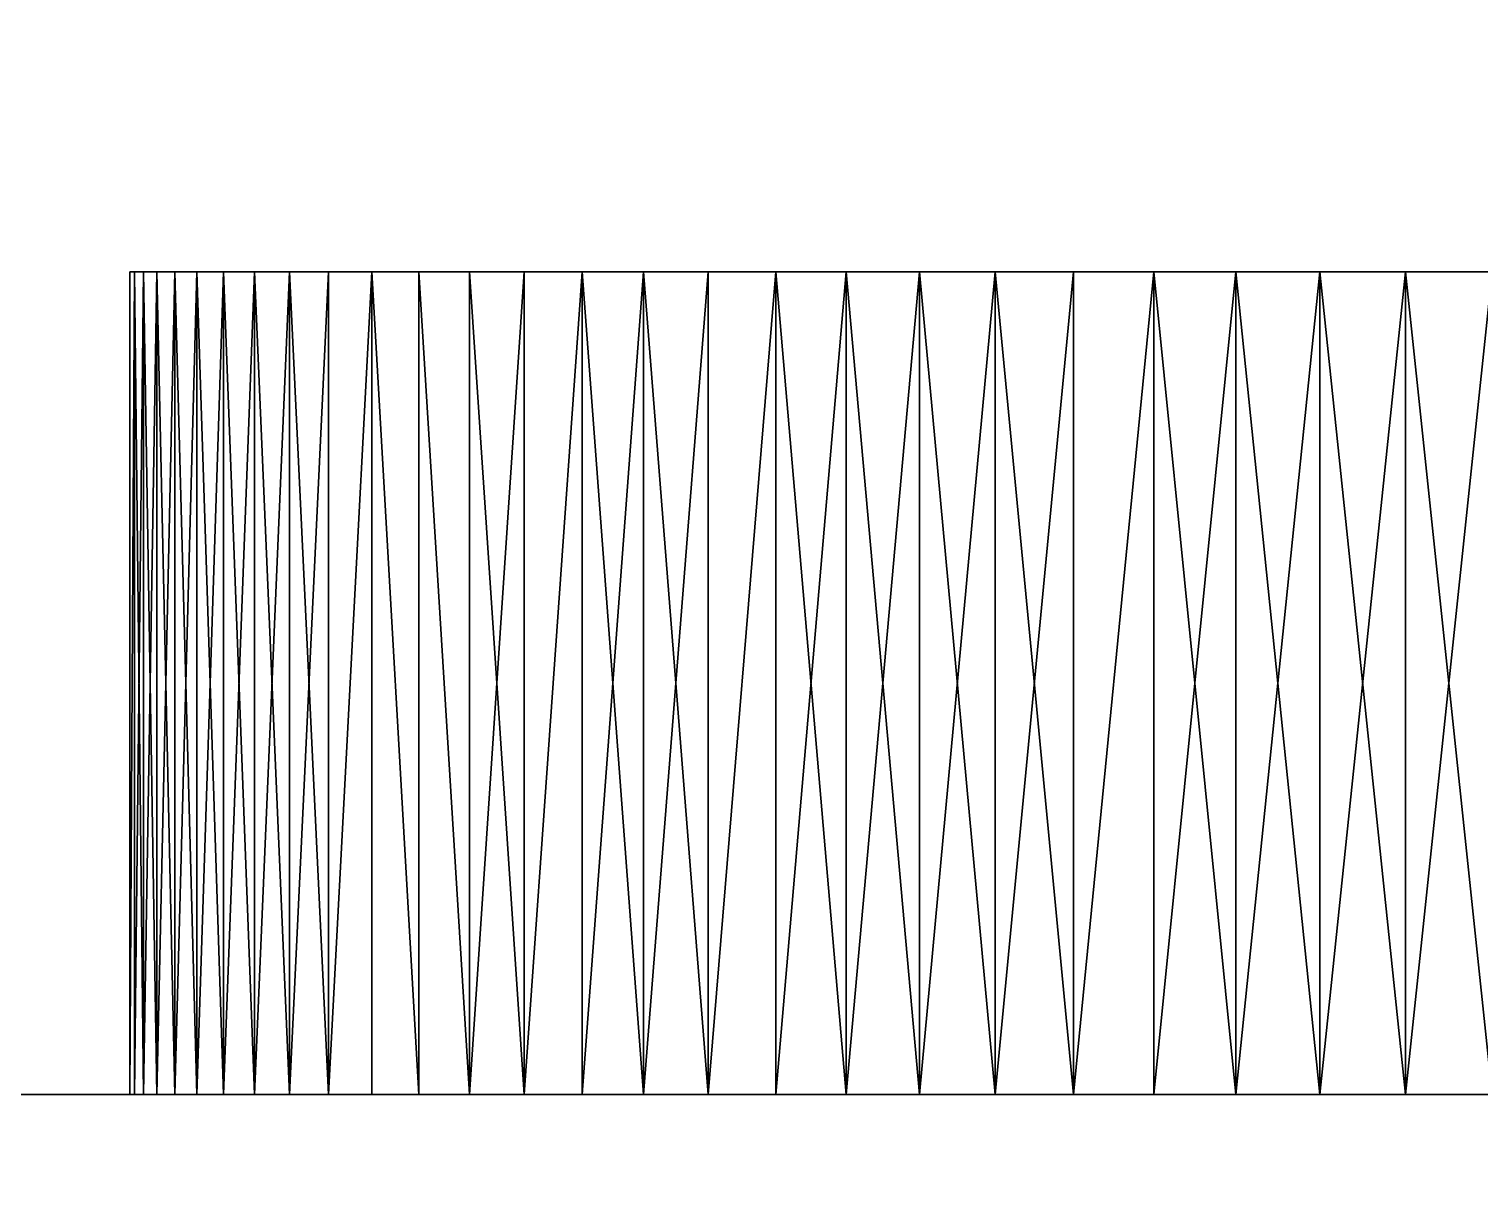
# Model space of a CAD drawing. Header units: millimetres. Extents: x 0 to 520, y -2 to 382.
# Drawn here: x 176.678 to 178.442, y 370.397 to 371.795 of the extents above; entities that cross this region are included whole.
import ezdxf

# ---------------------------------------------------------------- set-up
doc = ezdxf.new("R2010")
doc.units = ezdxf.units.MM

msp = doc.modelspace()

# ---------------------------------------------------------------- linework, layer by layer
at = {"layer": 'BRASS', "color": 52}
for points in [[(520, 380, 98), (0, 380, 98), (10, 370, 98)], [(0, 380, 90), (520, 380, 90), (20.5, 359.5, 90)], [(520, 380, 98), (10, 370, 98), (510, 370, 98)], [(20.5, 359.5, 90), (520, 380, 90), (499.5, 359.5, 90)]]:
    msp.add_3dface(points, dxfattribs=at)
at = {"layer": 'TEAK', "color": 34}
for points in [[(20, 360), (0, 380), (500, 360)], [(500, 360), (0, 380), (520, 380)], [(0, 380, 90), (20, 370.5, 90), (500, 370.5, 90)], [(0, 380, 90), (500, 370.5, 90), (520, 380, 90)], [(456, 360, 69), (64, 360, 69), (456, 376, 69)], [(456, 376, 69), (64, 360, 69), (64, 376, 69)], [(64, 360, 21), (456, 360, 21), (456, 376, 21)], [(64, 360, 21), (456, 376, 21), (64, 376, 21)], [(176.8062, 371.5, 75.6644), (176.8007, 370.5, 75.5548), (176.8007, 371.5, 75.5548)], [(176.8062, 370.5, 75.6644), (176.8007, 370.5, 75.5548), (176.8062, 371.5, 75.6644)], [(176.8007, 371.5, 75.5548), (176.8007, 370.5, 75.4452), (176.8007, 371.5, 75.4452)], [(176.8007, 371.5, 75.4452), (176.8007, 370.5, 75.4452), (176.8062, 371.5, 75.3356)], [(176.8007, 370.5, 75.5548), (176.8007, 370.5, 75.4452), (176.8007, 371.5, 75.5548)], [(176.8007, 370.5, 75.4452), (176.8062, 370.5, 75.3356), (176.8062, 371.5, 75.3356)], [(176.8007, 371.5, 75.5548), (176.8062, 371.5, 75.3356), (176.8334, 371.5, 75.118)], [(176.8007, 371.5, 75.5548), (176.8007, 371.5, 75.4452), (176.8062, 371.5, 75.3356)], [(176.8334, 371.5, 75.882), (176.8062, 371.5, 75.6644), (176.8007, 371.5, 75.5548)], [(176.8552, 371.5, 75.9895), (176.8334, 371.5, 75.882), (176.8007, 371.5, 75.5548)], [(176.9521, 371.5, 76.3038), (176.8007, 371.5, 75.5548), (176.8334, 371.5, 75.118)], [(176.9521, 371.5, 76.3038), (176.8552, 371.5, 75.9895), (176.8007, 371.5, 75.5548)], [(176.8171, 371.5, 75.7736), (176.8062, 370.5, 75.6644), (176.8062, 371.5, 75.6644)], [(176.8171, 370.5, 75.7736), (176.8062, 370.5, 75.6644), (176.8171, 371.5, 75.7736)], [(176.8062, 371.5, 75.3356), (176.8171, 370.5, 75.2264), (176.8171, 371.5, 75.2264)], [(176.8062, 370.5, 75.3356), (176.8171, 370.5, 75.2264), (176.8062, 371.5, 75.3356)], [(176.8062, 371.5, 75.3356), (176.8171, 371.5, 75.2264), (176.8334, 371.5, 75.118)], [(176.8334, 371.5, 75.882), (176.8171, 371.5, 75.7736), (176.8062, 371.5, 75.6644)], [(176.8334, 371.5, 75.882), (176.8171, 370.5, 75.7736), (176.8171, 371.5, 75.7736)], [(176.8334, 370.5, 75.882), (176.8171, 370.5, 75.7736), (176.8334, 371.5, 75.882)], [(176.8171, 371.5, 75.2264), (176.8334, 370.5, 75.118), (176.8334, 371.5, 75.118)], [(176.8171, 370.5, 75.2264), (176.8334, 370.5, 75.118), (176.8171, 371.5, 75.2264)], [(176.8552, 371.5, 75.9895), (176.8334, 370.5, 75.882), (176.8334, 371.5, 75.882)], [(176.8552, 370.5, 75.9895), (176.8334, 370.5, 75.882), (176.8552, 371.5, 75.9895)], [(176.8334, 371.5, 75.118), (176.8552, 370.5, 75.0105), (176.8552, 371.5, 75.0105)], [(176.8334, 370.5, 75.118), (176.8552, 370.5, 75.0105), (176.8334, 371.5, 75.118)], [(176.8334, 371.5, 75.118), (176.8552, 371.5, 75.0105), (176.8822, 371.5, 74.9042)], [(176.8334, 371.5, 75.118), (177.6716, 371.5, 73.7463), (179.7524, 371.5, 73.4327)], [(176.8334, 371.5, 75.118), (179.8546, 371.5, 73.4728), (180.5749, 371.5, 73.9639)], [(176.8334, 371.5, 75.118), (177.0423, 371.5, 74.4963), (177.6716, 371.5, 73.7463)], [(176.8334, 371.5, 75.118), (179.7524, 371.5, 73.4327), (179.8546, 371.5, 73.4728)], [(176.8334, 371.5, 75.118), (176.8822, 371.5, 74.9042), (177.0423, 371.5, 74.4963)], [(176.9521, 371.5, 76.3038), (176.8334, 371.5, 75.118), (180.5749, 371.5, 73.9639)], [(176.8822, 371.5, 76.0958), (176.8552, 370.5, 75.9895), (176.8552, 371.5, 75.9895)], [(176.8822, 370.5, 76.0958), (176.8552, 370.5, 75.9895), (176.8822, 371.5, 76.0958)], [(176.8552, 370.5, 75.0105), (176.8822, 370.5, 74.9042), (176.8552, 371.5, 75.0105)], [(176.8552, 371.5, 75.0105), (176.8822, 370.5, 74.9042), (176.8822, 371.5, 74.9042)], [(176.9521, 371.5, 76.3038), (176.8822, 371.5, 76.0958), (176.8552, 371.5, 75.9895)], [(176.9146, 371.5, 76.2007), (176.8822, 370.5, 76.0958), (176.8822, 371.5, 76.0958)], [(176.9146, 370.5, 76.2007), (176.8822, 370.5, 76.0958), (176.9146, 371.5, 76.2007)], [(176.8822, 370.5, 74.9042), (176.9146, 370.5, 74.7993), (176.8822, 371.5, 74.9042)], [(176.8822, 371.5, 74.9042), (176.9146, 370.5, 74.7993), (176.9146, 371.5, 74.7993)], [(176.8822, 371.5, 74.9042), (176.9146, 371.5, 74.7993), (176.9521, 371.5, 74.6962)], [(176.8822, 371.5, 74.9042), (176.9521, 371.5, 74.6962), (177.0423, 371.5, 74.4963)], [(176.9521, 371.5, 76.3038), (176.9146, 371.5, 76.2007), (176.8822, 371.5, 76.0958)], [(176.9521, 371.5, 76.3038), (176.9146, 370.5, 76.2007), (176.9146, 371.5, 76.2007)], [(176.9521, 370.5, 76.3038), (176.9146, 370.5, 76.2007), (176.9521, 371.5, 76.3038)], [(176.9146, 370.5, 74.7993), (176.9521, 370.5, 74.6962), (176.9146, 371.5, 74.7993)], [(176.9146, 371.5, 74.7993), (176.9521, 370.5, 74.6962), (176.9521, 371.5, 74.6962)], [(176.9947, 371.5, 76.4048), (176.9521, 370.5, 76.3038), (176.9521, 371.5, 76.3038)], [(176.9947, 370.5, 76.4048), (176.9521, 370.5, 76.3038), (176.9947, 371.5, 76.4048)], [(176.9521, 370.5, 74.6962), (176.9947, 370.5, 74.5952), (176.9521, 371.5, 74.6962)], [(176.9521, 371.5, 74.6962), (176.9947, 370.5, 74.5952), (176.9947, 371.5, 74.5952)], [(176.9521, 371.5, 74.6962), (176.9947, 371.5, 74.5952), (177.0423, 371.5, 74.4963)], [(176.9521, 371.5, 76.3038), (180.5749, 371.5, 73.9639), (180.9577, 371.5, 74.4963)], [(177.0423, 371.5, 76.5037), (176.9947, 371.5, 76.4048), (176.9521, 371.5, 76.3038)], [(177.0947, 371.5, 76.6), (177.0423, 371.5, 76.5037), (176.9521, 371.5, 76.3038)], [(177.2137, 371.5, 76.7842), (177.0947, 371.5, 76.6), (176.9521, 371.5, 76.3038)], [(177.3505, 371.5, 76.9557), (177.2137, 371.5, 76.7842), (176.9521, 371.5, 76.3038)], [(177.4251, 371.5, 77.0361), (176.9521, 371.5, 76.3038), (180.9577, 371.5, 74.4963)], [(177.4251, 371.5, 77.0361), (177.3505, 371.5, 76.9557), (176.9521, 371.5, 76.3038)], [(177.0423, 371.5, 76.5037), (176.9947, 370.5, 76.4048), (176.9947, 371.5, 76.4048)], [(177.0423, 370.5, 76.5037), (176.9947, 370.5, 76.4048), (177.0423, 371.5, 76.5037)], [(176.9947, 370.5, 74.5952), (177.0423, 370.5, 74.4963), (176.9947, 371.5, 74.5952)], [(176.9947, 371.5, 74.5952), (177.0423, 370.5, 74.4963), (177.0423, 371.5, 74.4963)], [(177.0947, 370.5, 76.6), (177.0423, 370.5, 76.5037), (177.0947, 371.5, 76.6)], [(177.0947, 371.5, 76.6), (177.0423, 370.5, 76.5037), (177.0423, 371.5, 76.5037)], [(177.0423, 371.5, 74.4963), (177.0423, 370.5, 74.4963), (177.0947, 371.5, 74.4)], [(177.0423, 370.5, 74.4963), (177.0947, 370.5, 74.4), (177.0947, 371.5, 74.4)], [(177.0423, 371.5, 74.4963), (177.2137, 371.5, 74.2158), (177.6716, 371.5, 73.7463)], [(177.0423, 371.5, 74.4963), (177.0947, 371.5, 74.4), (177.1519, 371.5, 74.3064)], [(177.0423, 371.5, 74.4963), (177.1519, 371.5, 74.3064), (177.2137, 371.5, 74.2158)], [(177.1519, 371.5, 76.6936), (177.1519, 370.5, 76.6936), (177.0947, 371.5, 76.6)], [(177.1519, 370.5, 76.6936), (177.0947, 370.5, 76.6), (177.0947, 371.5, 76.6)], [(177.0947, 370.5, 74.4), (177.1519, 370.5, 74.3064), (177.0947, 371.5, 74.4)], [(177.0947, 371.5, 74.4), (177.1519, 370.5, 74.3064), (177.1519, 371.5, 74.3064)], [(177.2137, 371.5, 76.7842), (177.1519, 371.5, 76.6936), (177.0947, 371.5, 76.6)], [(177.2137, 371.5, 76.7842), (177.2137, 370.5, 76.7842), (177.1519, 371.5, 76.6936)], [(177.2137, 370.5, 76.7842), (177.1519, 370.5, 76.6936), (177.1519, 371.5, 76.6936)], [(177.1519, 370.5, 74.3064), (177.2137, 370.5, 74.2158), (177.1519, 371.5, 74.3064)], [(177.1519, 371.5, 74.3064), (177.2137, 370.5, 74.2158), (177.2137, 371.5, 74.2158)], [(177.28, 370.5, 76.8717), (177.2137, 370.5, 76.7842), (177.28, 371.5, 76.8717)], [(177.28, 371.5, 76.8717), (177.2137, 370.5, 76.7842), (177.2137, 371.5, 76.7842)], [(177.2137, 370.5, 74.2158), (177.28, 370.5, 74.1283), (177.2137, 371.5, 74.2158)], [(177.2137, 371.5, 74.2158), (177.28, 370.5, 74.1283), (177.28, 371.5, 74.1283)], [(177.2137, 371.5, 74.2158), (177.28, 371.5, 74.1283), (177.3505, 371.5, 74.0443)], [(177.2137, 371.5, 74.2158), (177.3505, 371.5, 74.0443), (177.6716, 371.5, 73.7463)], [(177.3505, 371.5, 76.9557), (177.28, 371.5, 76.8717), (177.2137, 371.5, 76.7842)], [(177.3505, 370.5, 76.9557), (177.28, 370.5, 76.8717), (177.3505, 371.5, 76.9557)], [(177.3505, 371.5, 76.9557), (177.28, 370.5, 76.8717), (177.28, 371.5, 76.8717)], [(177.28, 371.5, 74.1283), (177.28, 370.5, 74.1283), (177.3505, 371.5, 74.0443)], [(177.28, 370.5, 74.1283), (177.3505, 370.5, 74.0443), (177.3505, 371.5, 74.0443)], [(177.4251, 370.5, 77.0361), (177.3505, 370.5, 76.9557), (177.4251, 371.5, 77.0361)], [(177.4251, 371.5, 77.0361), (177.3505, 370.5, 76.9557), (177.3505, 371.5, 76.9557)], [(177.3505, 370.5, 74.0443), (177.4251, 370.5, 73.9639), (177.3505, 371.5, 74.0443)], [(177.3505, 371.5, 74.0443), (177.4251, 370.5, 73.9639), (177.4251, 371.5, 73.9639)], [(177.3505, 371.5, 74.0443), (177.4251, 371.5, 73.9639), (177.6716, 371.5, 73.7463)], [(177.5036, 370.5, 77.1127), (177.4251, 370.5, 77.0361), (177.5036, 371.5, 77.1127)], [(177.5036, 371.5, 77.1127), (177.4251, 370.5, 77.0361), (177.4251, 371.5, 77.0361)], [(177.4251, 370.5, 73.9639), (177.5036, 370.5, 73.8873), (177.4251, 371.5, 73.9639)], [(177.4251, 371.5, 73.9639), (177.5036, 370.5, 73.8873), (177.5036, 371.5, 73.8873)], [(177.4251, 371.5, 73.9639), (177.5036, 371.5, 73.8873), (177.5859, 371.5, 73.8147)], [(177.4251, 371.5, 73.9639), (177.5859, 371.5, 73.8147), (177.6716, 371.5, 73.7463)], [(177.4251, 371.5, 77.0361), (180.9577, 371.5, 74.4963), (181.1178, 371.5, 76.0958)], [(177.4251, 371.5, 77.0361), (180.4964, 371.5, 77.1127), (178.8903, 371.5, 77.6973)], [(177.4251, 371.5, 77.0361), (178.8903, 371.5, 77.6973), (178.3515, 371.5, 77.6023)], [(177.4251, 371.5, 77.0361), (178.3515, 371.5, 77.6023), (177.5036, 371.5, 77.1127)], [(177.4251, 371.5, 77.0361), (181.1178, 371.5, 76.0958), (180.4964, 371.5, 77.1127)], [(177.5859, 370.5, 77.1853), (177.5036, 370.5, 77.1127), (177.5859, 371.5, 77.1853)], [(177.5859, 371.5, 77.1853), (177.5036, 370.5, 77.1127), (177.5036, 371.5, 77.1127)], [(177.5036, 371.5, 73.8873), (177.5036, 370.5, 73.8873), (177.5859, 371.5, 73.8147)], [(177.5036, 370.5, 73.8873), (177.5859, 370.5, 73.8147), (177.5859, 371.5, 73.8147)], [(177.5036, 371.5, 77.1127), (177.7607, 371.5, 77.3177), (177.6716, 371.5, 77.2537)], [(177.5036, 371.5, 77.1127), (177.6716, 371.5, 77.2537), (177.5859, 371.5, 77.1853)], [(177.5036, 371.5, 77.1127), (178.3515, 371.5, 77.6023), (177.7607, 371.5, 77.3177)], [(177.6716, 370.5, 77.2537), (177.5859, 370.5, 77.1853), (177.6716, 371.5, 77.2537)], [(177.6716, 371.5, 77.2537), (177.5859, 370.5, 77.1853), (177.5859, 371.5, 77.1853)], [(177.5859, 370.5, 73.8147), (177.6716, 370.5, 73.7463), (177.5859, 371.5, 73.8147)], [(177.5859, 371.5, 73.8147), (177.6716, 370.5, 73.7463), (177.6716, 371.5, 73.7463)], [(177.7607, 370.5, 77.3177), (177.6716, 370.5, 77.2537), (177.7607, 371.5, 77.3177)], [(177.7607, 371.5, 77.3177), (177.6716, 370.5, 77.2537), (177.6716, 371.5, 77.2537)], [(177.6716, 370.5, 73.7463), (177.7607, 370.5, 73.6823), (177.6716, 371.5, 73.7463)], [(177.6716, 371.5, 73.7463), (177.7607, 370.5, 73.6823), (177.7607, 371.5, 73.6823)], [(177.6716, 371.5, 73.7463), (178.6721, 371.5, 73.3246), (179.6485, 371.5, 73.3977)], [(177.6716, 371.5, 73.7463), (178.0455, 371.5, 73.5179), (178.6721, 371.5, 73.3246)], [(177.6716, 371.5, 73.7463), (177.7607, 371.5, 73.6823), (177.9478, 371.5, 73.5679)], [(177.6716, 371.5, 73.7463), (177.9478, 371.5, 73.5679), (178.0455, 371.5, 73.5179)], [(177.6716, 371.5, 73.7463), (179.6485, 371.5, 73.3977), (179.7524, 371.5, 73.4327)], [(177.8528, 370.5, 77.3772), (177.7607, 370.5, 77.3177), (177.8528, 371.5, 77.3772)], [(177.8528, 371.5, 77.3772), (177.7607, 370.5, 77.3177), (177.7607, 371.5, 77.3177)], [(177.7607, 370.5, 73.6823), (177.8528, 370.5, 73.6228), (177.7607, 371.5, 73.6823)], [(177.7607, 371.5, 73.6823), (177.8528, 370.5, 73.6228), (177.8528, 371.5, 73.6228)], [(177.7607, 371.5, 73.6823), (177.8528, 371.5, 73.6228), (177.9478, 371.5, 73.5679)], [(177.7607, 371.5, 77.3177), (178.0455, 371.5, 77.4821), (177.8528, 371.5, 77.3772)], [(177.7607, 371.5, 77.3177), (178.3515, 371.5, 77.6023), (178.0455, 371.5, 77.4821)], [(177.9478, 370.5, 77.4321), (177.8528, 370.5, 77.3772), (177.9478, 371.5, 77.4321)], [(177.9478, 371.5, 77.4321), (177.8528, 370.5, 77.3772), (177.8528, 371.5, 77.3772)], [(177.8528, 370.5, 73.6228), (177.9478, 370.5, 73.5679), (177.8528, 371.5, 73.6228)], [(177.8528, 371.5, 73.6228), (177.9478, 370.5, 73.5679), (177.9478, 371.5, 73.5679)], [(177.8528, 371.5, 77.3772), (178.0455, 371.5, 77.4821), (177.9478, 371.5, 77.4321)], [(178.0455, 371.5, 77.4821), (177.9478, 370.5, 77.4321), (177.9478, 371.5, 77.4321)], [(178.0455, 370.5, 77.4821), (177.9478, 370.5, 77.4321), (178.0455, 371.5, 77.4821)], [(177.9478, 371.5, 73.5679), (177.9478, 370.5, 73.5679), (178.0455, 371.5, 73.5179)], [(177.9478, 370.5, 73.5679), (178.0455, 370.5, 73.5179), (178.0455, 371.5, 73.5179)], [(178.1454, 371.5, 77.5272), (178.0455, 370.5, 77.4821), (178.0455, 371.5, 77.4821)], [(178.1454, 370.5, 77.5272), (178.0455, 370.5, 77.4821), (178.1454, 371.5, 77.5272)], [(178.0455, 370.5, 73.5179), (178.1454, 370.5, 73.4728), (178.0455, 371.5, 73.5179)], [(178.0455, 371.5, 73.5179), (178.1454, 370.5, 73.4728), (178.1454, 371.5, 73.4728)], [(178.0455, 371.5, 73.5179), (178.1454, 371.5, 73.4728), (178.2476, 371.5, 73.4327)], [(178.0455, 371.5, 73.5179), (178.2476, 371.5, 73.4327), (178.3515, 371.5, 73.3977)], [(178.0455, 371.5, 73.5179), (178.3515, 371.5, 73.3977), (178.4571, 371.5, 73.368)], [(178.0455, 371.5, 73.5179), (178.4571, 371.5, 73.368), (178.5641, 371.5, 73.3436)], [(178.0455, 371.5, 73.5179), (178.5641, 371.5, 73.3436), (178.6721, 371.5, 73.3246)], [(178.0455, 371.5, 77.4821), (178.3515, 371.5, 77.6023), (178.1454, 371.5, 77.5272)], [(178.2476, 371.5, 77.5673), (178.1454, 370.5, 77.5272), (178.1454, 371.5, 77.5272)], [(178.2476, 370.5, 77.5673), (178.1454, 370.5, 77.5272), (178.2476, 371.5, 77.5673)], [(178.1454, 370.5, 73.4728), (178.2476, 370.5, 73.4327), (178.1454, 371.5, 73.4728)], [(178.1454, 371.5, 73.4728), (178.2476, 370.5, 73.4327), (178.2476, 371.5, 73.4327)], [(178.1454, 371.5, 77.5272), (178.3515, 371.5, 77.6023), (178.2476, 371.5, 77.5673)], [(178.3515, 371.5, 77.6023), (178.2476, 370.5, 77.5673), (178.2476, 371.5, 77.5673)], [(178.3515, 370.5, 77.6023), (178.2476, 370.5, 77.5673), (178.3515, 371.5, 77.6023)], [(178.2476, 370.5, 73.4327), (178.3515, 370.5, 73.3977), (178.2476, 371.5, 73.4327)], [(178.2476, 371.5, 73.4327), (178.3515, 370.5, 73.3977), (178.3515, 371.5, 73.3977)], [(178.4571, 371.5, 77.632), (178.3515, 370.5, 77.6023), (178.3515, 371.5, 77.6023)], [(178.4571, 370.5, 77.632), (178.3515, 370.5, 77.6023), (178.4571, 371.5, 77.632)], [(178.3515, 371.5, 73.3977), (178.4571, 370.5, 73.368), (178.4571, 371.5, 73.368)], [(178.3515, 370.5, 73.3977), (178.4571, 370.5, 73.368), (178.3515, 371.5, 73.3977)], [(178.3515, 371.5, 77.6023), (178.8903, 371.5, 77.6973), (178.6721, 371.5, 77.6754)], [(178.3515, 371.5, 77.6023), (178.6721, 371.5, 77.6754), (178.4571, 371.5, 77.632)], [(500, 370.5, 90), (20, 370.5, 90), (174, 370.5, 86)], [(174, 366, 70.5), (196, 366, 70.5), (196, 370.5, 70.5)], [(174, 366, 70.5), (196, 370.5, 70.5), (174, 370.5, 70.5)], [(177.5036, 370.5, 77.1127), (174, 370.5, 86), (177.4251, 370.5, 77.0361)], [(177.3505, 370.5, 76.9557), (177.4251, 370.5, 77.0361), (174, 370.5, 86)], [(177.5859, 370.5, 77.1853), (174, 370.5, 86), (177.5036, 370.5, 77.1127)], [(177.28, 370.5, 76.8717), (177.3505, 370.5, 76.9557), (174, 370.5, 86)], [(177.6716, 370.5, 77.2537), (174, 370.5, 86), (177.5859, 370.5, 77.1853)], [(177.2137, 370.5, 76.7842), (177.28, 370.5, 76.8717), (174, 370.5, 86)], [(177.7607, 370.5, 77.3177), (174, 370.5, 86), (177.6716, 370.5, 77.2537)], [(177.1519, 370.5, 76.6936), (177.2137, 370.5, 76.7842), (174, 370.5, 86)], [(177.8528, 370.5, 77.3772), (174, 370.5, 86), (177.7607, 370.5, 77.3177)], [(177.0947, 370.5, 76.6), (177.1519, 370.5, 76.6936), (174, 370.5, 86)], [(177.9478, 370.5, 77.4321), (174, 370.5, 86), (177.8528, 370.5, 77.3772)], [(177.0423, 370.5, 76.5037), (177.0947, 370.5, 76.6), (174, 370.5, 86)], [(178.0455, 370.5, 77.4821), (174, 370.5, 86), (177.9478, 370.5, 77.4321)], [(176.9947, 370.5, 76.4048), (177.0423, 370.5, 76.5037), (174, 370.5, 86)], [(178.1454, 370.5, 77.5272), (174, 370.5, 86), (178.0455, 370.5, 77.4821)], [(176.9521, 370.5, 76.3038), (176.9947, 370.5, 76.4048), (174, 370.5, 86)], [(178.2476, 370.5, 77.5673), (174, 370.5, 86), (178.1454, 370.5, 77.5272)], [(176.9146, 370.5, 76.2007), (176.9521, 370.5, 76.3038), (174, 370.5, 86)], [(178.3515, 370.5, 77.6023), (174, 370.5, 86), (178.2476, 370.5, 77.5673)], [(176.8822, 370.5, 76.0958), (176.9146, 370.5, 76.2007), (174, 370.5, 86)], [(178.4571, 370.5, 77.632), (174, 370.5, 86), (178.3515, 370.5, 77.6023)], [(176.8552, 370.5, 75.9895), (176.8822, 370.5, 76.0958), (174, 370.5, 86)], [(178.5641, 370.5, 77.6564), (174, 370.5, 86), (178.4571, 370.5, 77.632)], [(178.6721, 370.5, 77.6754), (174, 370.5, 86), (178.5641, 370.5, 77.6564)], [(178.781, 370.5, 77.6891), (174, 370.5, 86), (178.6721, 370.5, 77.6754)], [(178.8903, 370.5, 77.6973), (174, 370.5, 86), (178.781, 370.5, 77.6891)], [(179, 370.5, 77.7), (174, 370.5, 86), (178.8903, 370.5, 77.6973)], [(179.1097, 370.5, 77.6973), (174, 370.5, 86), (179, 370.5, 77.7)], [(179.219, 370.5, 77.6891), (174, 370.5, 86), (179.1097, 370.5, 77.6973)], [(179.3279, 370.5, 77.6754), (174, 370.5, 86), (179.219, 370.5, 77.6891)], [(179.4359, 370.5, 77.6564), (174, 370.5, 86), (179.3279, 370.5, 77.6754)], [(179.5429, 370.5, 77.632), (174, 370.5, 86), (179.4359, 370.5, 77.6564)], [(179.6485, 370.5, 77.6023), (174, 370.5, 86), (179.5429, 370.5, 77.632)], [(179.7524, 370.5, 77.5673), (174, 370.5, 86), (179.6485, 370.5, 77.6023)], [(179.8546, 370.5, 77.5272), (174, 370.5, 86), (179.7524, 370.5, 77.5673)], [(179.9545, 370.5, 77.4821), (174, 370.5, 86), (179.8546, 370.5, 77.5272)], [(174, 370.5, 70.5), (176.8334, 370.5, 75.882), (176.8552, 370.5, 75.9895)], [(174, 370.5, 70.5), (176.8171, 370.5, 75.7736), (176.8334, 370.5, 75.882)], [(174, 370.5, 70.5), (176.8062, 370.5, 75.6644), (176.8171, 370.5, 75.7736)], [(174, 370.5, 70.5), (176.8007, 370.5, 75.5548), (176.8062, 370.5, 75.6644)], [(174, 370.5, 70.5), (176.8007, 370.5, 75.4452), (176.8007, 370.5, 75.5548)], [(174, 370.5, 70.5), (176.8062, 370.5, 75.3356), (176.8007, 370.5, 75.4452)], [(174, 370.5, 70.5), (176.8171, 370.5, 75.2264), (176.8062, 370.5, 75.3356)], [(174, 370.5, 70.5), (176.8334, 370.5, 75.118), (176.8171, 370.5, 75.2264)], [(174, 370.5, 70.5), (176.8552, 370.5, 75.0105), (176.8334, 370.5, 75.118)], [(174, 370.5, 70.5), (176.8822, 370.5, 74.9042), (176.8552, 370.5, 75.0105)], [(174, 370.5, 70.5), (176.9146, 370.5, 74.7993), (176.8822, 370.5, 74.9042)], [(174, 370.5, 70.5), (176.9521, 370.5, 74.6962), (176.9146, 370.5, 74.7993)], [(174, 370.5, 70.5), (176.9947, 370.5, 74.5952), (176.9521, 370.5, 74.6962)], [(174, 370.5, 70.5), (177.0423, 370.5, 74.4963), (176.9947, 370.5, 74.5952)], [(174, 370.5, 70.5), (177.0947, 370.5, 74.4), (177.0423, 370.5, 74.4963)], [(174, 370.5, 70.5), (177.1519, 370.5, 74.3064), (177.0947, 370.5, 74.4)], [(174, 370.5, 70.5), (177.2137, 370.5, 74.2158), (177.1519, 370.5, 74.3064)], [(174, 370.5, 70.5), (177.28, 370.5, 74.1283), (177.2137, 370.5, 74.2158)], [(174, 370.5, 70.5), (177.3505, 370.5, 74.0443), (177.28, 370.5, 74.1283)], [(174, 370.5, 70.5), (177.4251, 370.5, 73.9639), (177.3505, 370.5, 74.0443)], [(174, 370.5, 70.5), (176.8552, 370.5, 75.9895), (174, 370.5, 86)], [(177.5036, 370.5, 73.8873), (177.4251, 370.5, 73.9639), (174, 370.5, 70.5)], [(177.5859, 370.5, 73.8147), (177.5036, 370.5, 73.8873), (174, 370.5, 70.5)], [(177.6716, 370.5, 73.7463), (177.5859, 370.5, 73.8147), (174, 370.5, 70.5)], [(177.7607, 370.5, 73.6823), (177.6716, 370.5, 73.7463), (174, 370.5, 70.5)], [(177.8528, 370.5, 73.6228), (177.7607, 370.5, 73.6823), (174, 370.5, 70.5)], [(177.9478, 370.5, 73.5679), (177.8528, 370.5, 73.6228), (174, 370.5, 70.5)], [(178.0455, 370.5, 73.5179), (177.9478, 370.5, 73.5679), (174, 370.5, 70.5)], [(178.1454, 370.5, 73.4728), (178.0455, 370.5, 73.5179), (174, 370.5, 70.5)], [(178.2476, 370.5, 73.4327), (178.1454, 370.5, 73.4728), (174, 370.5, 70.5)], [(178.3515, 370.5, 73.3977), (178.2476, 370.5, 73.4327), (174, 370.5, 70.5)], [(178.4571, 370.5, 73.368), (178.3515, 370.5, 73.3977), (174, 370.5, 70.5)], [(178.5641, 370.5, 73.3436), (178.4571, 370.5, 73.368), (174, 370.5, 70.5)], [(178.6721, 370.5, 73.3246), (178.5641, 370.5, 73.3436), (174, 370.5, 70.5)], [(178.781, 370.5, 73.3109), (178.6721, 370.5, 73.3246), (174, 370.5, 70.5)], [(178.8903, 370.5, 73.3027), (178.781, 370.5, 73.3109), (174, 370.5, 70.5)], [(179, 370.5, 73.3), (178.8903, 370.5, 73.3027), (174, 370.5, 70.5)], [(179.1097, 370.5, 73.3027), (179, 370.5, 73.3), (174, 370.5, 70.5)], [(179.219, 370.5, 73.3109), (179.1097, 370.5, 73.3027), (174, 370.5, 70.5)], [(179.3279, 370.5, 73.3246), (179.219, 370.5, 73.3109), (174, 370.5, 70.5)], [(179.4359, 370.5, 73.3436), (179.3279, 370.5, 73.3246), (174, 370.5, 70.5)], [(179.5429, 370.5, 73.368), (179.4359, 370.5, 73.3436), (174, 370.5, 70.5)], [(179.6485, 370.5, 73.3977), (179.5429, 370.5, 73.368), (174, 370.5, 70.5)], [(190.0455, 370.5, 77.4821), (174, 370.5, 86), (179.9545, 370.5, 77.4821)], [(190.0455, 370.5, 77.4821), (196, 370.5, 86), (174, 370.5, 86)], [(196, 370.5, 70.5), (179.6485, 370.5, 73.3977), (174, 370.5, 70.5)], [(500, 370.5, 90), (174, 370.5, 86), (196, 370.5, 86)]]:
    msp.add_3dface(points, dxfattribs=at)

doc.saveas('drawing.dxf')
